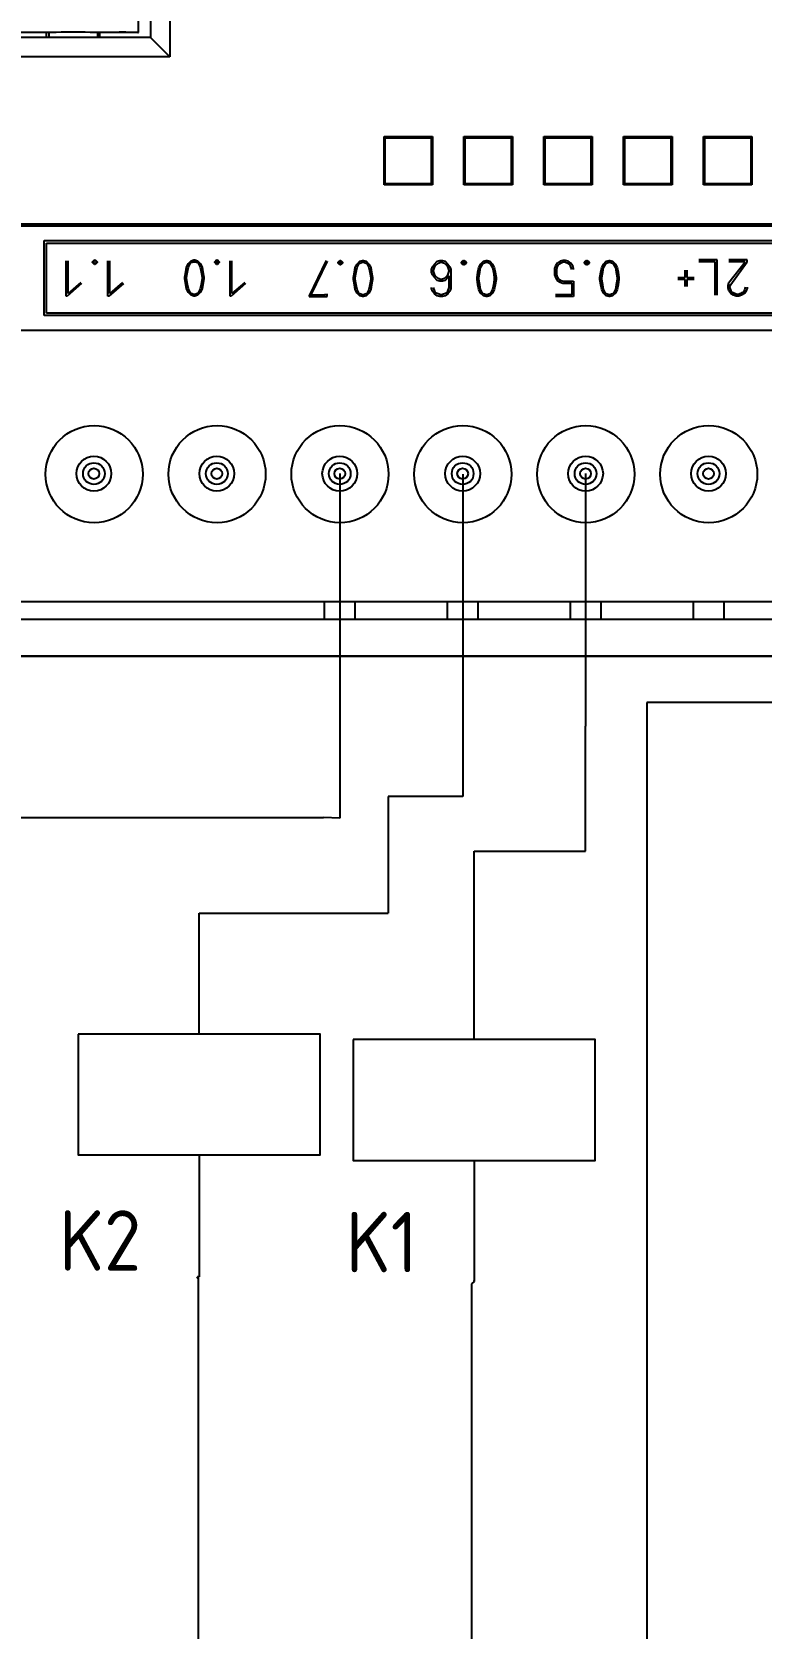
# Model space of a CAD drawing. Header units: millimetres. Extents: x 54 to 474, y 45 to 343.
# Drawn here: x 148 to 178.2, y 78.9 to 144.9 of the extents above; entities that cross this region are included whole.
import ezdxf
from ezdxf.enums import TextEntityAlignment as Align

# ---------------------------------------------------------------- set-up
doc = ezdxf.new("R2010")
doc.units = ezdxf.units.MM
for name, color, linetype in [('0005LEVEL_1', 7, 'Continuous'), ('8_ALL_NOTES_BALLOONS_SYMBOLS_GT', 7, 'Continuous'), ('SYMS', 7, 'Continuous'), ('TAGS', 150, 'Continuous'), ('WIRES', 7, 'Continuous')]:
    doc.layers.add(name, color=color, linetype=linetype)
doc.styles.add('WD_IEC', font='isocp2.shx', dxfattribs={"width": 0.9, "height": 4})

# ---------------------------------------------------------------- blocks, each defined once
blk = doc.blocks.new('HCR1')
for p, q in [((-2.5, 0), (-7.5, 0)), ((2.5, 0), (7.5, 0))]:
    blk.add_line(p, q)
blk.add_lwpolyline([(-2.5, -5), (2.5, -5), (2.5, 5), (-2.5, 5)], close=True)
at = {"style": 'WD_IEC'}
for tag, p in [('INST', (-2.5, 13.625)), ('LOC', (-2.5, 10.125)), ('TAG1', (-2.5, 6.625)), ('DESC1', (-2.5, -10)), ('DESC2', (-2.5, -13.5)), ('DESC3', (-2.5, -17))]:
    blk.add_attdef(tag, text='', height=2.5, dxfattribs=at).set_placement(p, align=Align.RIGHT)
for tag, p, height, flags in [('MFG', (4.917, 12.122), 1.5, 9), ('CAT', (4.917, 9.622), 1.5, 9), ('X2LINK', (0, 5), 0.32, 1), ('TERM01', (-7.5, 1), 2, 8), ('X4TERM01', (-7.5, 0), 0.32, 1), ('X1TERM02', (7.5, 0), 0.32, 1), ('ASSYCODE', (3.5, -1.5), 1, 1), ('FAMILY', (3.5, -3), 1, 1), ('CATDESC', (3.5, -4.5), 1, 1), ('X8LINK', (0, -5), 0.32, 1)]:
    blk.add_attdef(tag, p, '', height=height, dxfattribs=dict(at, flags=flags))
at = {"style": 'WD_IEC', "flags": 8}
blk.add_attdef('TERM02', text='', height=2, dxfattribs=at).set_placement((7.5, 1), align=Align.RIGHT)
at = {"lineweight": 15, "style": 'WD_IEC'}
for tag, p in [('NO', (26.25, 0)), ('NC', (26.25, -4))]:
    blk.add_attdef(tag, text='', height=2.5, dxfattribs=at).set_placement(p, align=Align.RIGHT)
for tag, p in [('XREFNO', (27.75, 0)), ('XREFNC', (27.75, -4))]:
    blk.add_attdef(tag, p, '', height=2.5, dxfattribs=at)
blk = doc.blocks.new('WDDOT')
for radius in [0.72, 0.449, 0.223]:
    blk.add_circle((0, 0), radius)

msp = doc.modelspace()

# ---------------------------------------------------------------- linework, layer by layer
for p, q in [((160.741, 126.604), (160.741, 112.362)), ((165.83, 126.584), (165.83, 113.251)), ((170.901, 126.604), (170.901, 116.166)), ((186.141, 117.141), (173.439, 117.141)), ((173.439, 117.141), (173.439, 68.462)), ((170.901, 110.99), (170.901, 116.166)), ((165.83, 113.251), (162.748, 113.251)), ((162.748, 113.251), (162.748, 108.428)), ((140.734, 112.381), (160.069, 112.381)), ((160.741, 112.362), (160.069, 112.381)), ((166.291, 108.201), (166.291, 110.99)), ((166.291, 110.99), (170.901, 110.99)), ((154.928, 108.428), (162.748, 108.428)), ((154.896, 87.544), (154.896, 62.883)), ((166.183, 87.544), (166.183, 62.883))]:
    msp.add_line(p, q)
at = {"layer": '0005LEVEL_1', "linetype": 'Continuous'}
for p, q in [((148.524, 133.142), (148.524, 136.242)), ((148.524, 136.242), (221.974, 136.242)), ((148.624, 133.242), (148.624, 136.142)), ((148.624, 136.142), (221.874, 136.142)), ((149.438, 133.942), (149.438, 135.405)), ((149.513, 134.055), (149.513, 135.405)), ((150.525, 135.367), (150.6, 135.442)), ((150.525, 135.33), (150.525, 135.367)), ((150.6, 135.255), (150.525, 135.33)), ((150.6, 135.442), (150.638, 135.442)), ((150.6, 135.33), (150.6, 135.367)), ((150.6, 135.367), (150.638, 135.367)), ((150.638, 135.33), (150.6, 135.33)), ((150.638, 135.442), (150.713, 135.367)), ((150.638, 135.367), (150.638, 135.33)), ((150.713, 135.33), (150.638, 135.255)), ((150.713, 135.367), (150.713, 135.33)), ((151.163, 133.942), (151.163, 135.405)), ((151.238, 134.055), (151.238, 135.405)), ((154.487, 135.292), (154.6, 135.405)), ((154.562, 135.292), (154.6, 135.33)), ((154.6, 135.405), (154.712, 135.442)), ((154.6, 135.33), (154.712, 135.367)), ((154.712, 135.442), (154.75, 135.442)), ((154.712, 135.367), (154.75, 135.367)), ((154.75, 135.442), (154.862, 135.405)), ((154.75, 135.367), (154.862, 135.33)), ((154.862, 135.405), (154.975, 135.292)), ((154.862, 135.33), (154.9, 135.292)), ((155.575, 135.367), (155.65, 135.442)), ((155.575, 135.33), (155.575, 135.367)), ((155.65, 135.255), (155.575, 135.33)), ((155.65, 135.442), (155.687, 135.442)), ((155.65, 135.33), (155.65, 135.367)), ((155.65, 135.367), (155.687, 135.367)), ((155.687, 135.33), (155.65, 135.33)), ((155.687, 135.442), (155.762, 135.367)), ((155.687, 135.367), (155.687, 135.33)), ((155.762, 135.33), (155.687, 135.255)), ((155.762, 135.367), (155.762, 135.33)), ((156.212, 133.942), (156.212, 135.405)), ((156.287, 134.055), (156.287, 135.405)), ((160.185, 135.424), (159.472, 133.961)), ((160.222, 135.386), (159.547, 133.999)), ((160.672, 135.349), (160.747, 135.424)), ((160.672, 135.311), (160.672, 135.349)), ((160.747, 135.424), (160.785, 135.424)), ((160.747, 135.311), (160.747, 135.349)), ((160.747, 135.349), (160.785, 135.349)), ((160.785, 135.424), (160.86, 135.349)), ((160.785, 135.349), (160.785, 135.311)), ((160.86, 135.349), (160.86, 135.311)), ((161.46, 135.274), (161.572, 135.386)), ((161.572, 135.386), (161.685, 135.424)), ((161.572, 135.311), (161.685, 135.349)), ((161.685, 135.424), (161.722, 135.424)), ((161.685, 135.349), (161.722, 135.349)), ((161.722, 135.424), (161.835, 135.386)), ((161.722, 135.349), (161.835, 135.311)), ((161.835, 135.386), (161.947, 135.274)), ((164.652, 135.274), (164.765, 135.386)), ((164.765, 135.386), (164.877, 135.424)), ((164.802, 135.311), (164.915, 135.349)), ((164.877, 135.424), (164.99, 135.424)), ((164.915, 135.349), (164.952, 135.349)), ((164.952, 135.349), (165.065, 135.311)), ((164.99, 135.424), (165.102, 135.386)), ((165.102, 135.386), (165.215, 135.274)), ((165.777, 135.349), (165.852, 135.424)), ((165.777, 135.311), (165.777, 135.349)), ((165.852, 135.424), (165.89, 135.424)), ((165.852, 135.311), (165.852, 135.349)), ((165.852, 135.349), (165.89, 135.349)), ((165.89, 135.424), (165.965, 135.349)), ((165.89, 135.349), (165.89, 135.311)), ((165.965, 135.349), (165.965, 135.311)), ((166.565, 135.274), (166.677, 135.386)), ((166.677, 135.386), (166.79, 135.424)), ((166.677, 135.311), (166.79, 135.349)), ((166.79, 135.424), (166.827, 135.424)), ((166.79, 135.349), (166.827, 135.349)), ((166.827, 135.424), (166.94, 135.386)), ((166.827, 135.349), (166.94, 135.311)), ((166.94, 135.386), (167.052, 135.274)), ((169.845, 135.386), (169.732, 135.311)), ((169.957, 135.424), (169.845, 135.386)), ((169.995, 135.349), (169.882, 135.311)), ((170.07, 135.424), (169.957, 135.424)), ((170.032, 135.349), (169.995, 135.349)), ((170.145, 135.311), (170.032, 135.349)), ((170.182, 135.386), (170.07, 135.424)), ((170.295, 135.311), (170.182, 135.386)), ((170.857, 135.349), (170.932, 135.424)), ((170.857, 135.311), (170.857, 135.349)), ((170.932, 135.424), (170.97, 135.424)), ((170.932, 135.311), (170.932, 135.349)), ((170.932, 135.349), (170.97, 135.349)), ((170.97, 135.424), (171.045, 135.349)), ((170.97, 135.349), (170.97, 135.311)), ((171.045, 135.349), (171.045, 135.311)), ((171.645, 135.274), (171.757, 135.386)), ((171.757, 135.386), (171.87, 135.424)), ((171.757, 135.311), (171.87, 135.349)), ((171.87, 135.424), (171.907, 135.424)), ((171.87, 135.349), (171.907, 135.349)), ((171.907, 135.424), (172.02, 135.386)), ((171.907, 135.349), (172.02, 135.311)), ((172.02, 135.386), (172.132, 135.274)), ((176.338, 135.442), (175.588, 135.442)), ((176.263, 135.367), (175.588, 135.367)), ((176.263, 133.98), (176.263, 135.367)), ((176.338, 133.98), (176.338, 135.442)), ((177.576, 135.442), (176.826, 135.442)), ((176.826, 134.505), (177.501, 135.367)), ((177.501, 135.367), (176.826, 135.367)), ((176.901, 134.43), (177.576, 135.367)), ((177.576, 135.367), (177.576, 135.442)), ((150.638, 135.255), (150.6, 135.255)), ((154.337, 134.73), (154.375, 134.955)), ((154.337, 134.655), (154.337, 134.73)), ((154.375, 134.955), (154.412, 135.142)), ((154.412, 135.142), (154.487, 135.292)), ((154.412, 134.73), (154.45, 134.955)), ((154.412, 134.655), (154.412, 134.73)), ((154.45, 134.955), (154.487, 135.142)), ((154.487, 135.142), (154.562, 135.292)), ((154.9, 135.292), (154.975, 135.142)), ((154.975, 135.292), (155.05, 135.142)), ((154.975, 135.142), (155.012, 134.955)), ((155.012, 134.955), (155.05, 134.73)), ((155.05, 135.142), (155.087, 134.955)), ((155.05, 134.73), (155.05, 134.655)), ((155.087, 134.955), (155.125, 134.73)), ((155.125, 134.73), (155.125, 134.655)), ((155.687, 135.255), (155.65, 135.255)), ((160.747, 135.236), (160.672, 135.311)), ((160.785, 135.311), (160.747, 135.311)), ((160.785, 135.236), (160.747, 135.236)), ((160.86, 135.311), (160.785, 135.236)), ((161.31, 134.711), (161.347, 134.936)), ((161.31, 134.636), (161.31, 134.711)), ((161.347, 134.936), (161.385, 135.124)), ((161.385, 135.124), (161.46, 135.274)), ((161.385, 134.711), (161.422, 134.936)), ((161.385, 134.636), (161.385, 134.711)), ((161.422, 134.936), (161.46, 135.124)), ((161.46, 135.124), (161.535, 135.274)), ((161.535, 135.274), (161.572, 135.311)), ((161.835, 135.311), (161.872, 135.274)), ((161.872, 135.274), (161.947, 135.124)), ((161.947, 135.274), (162.022, 135.124)), ((161.947, 135.124), (161.985, 134.936)), ((161.985, 134.936), (162.022, 134.711)), ((162.022, 135.124), (162.06, 134.936)), ((162.022, 134.711), (162.022, 134.636)), ((162.06, 134.936), (162.097, 134.711)), ((162.097, 134.711), (162.097, 134.636)), ((164.54, 135.049), (164.577, 135.161)), ((164.54, 134.936), (164.54, 135.049)), ((164.577, 134.824), (164.54, 134.936)), ((164.577, 135.161), (164.652, 135.274)), ((164.652, 134.711), (164.577, 134.824)), ((164.615, 135.011), (164.652, 135.124)), ((164.615, 134.974), (164.615, 135.011)), ((164.652, 134.861), (164.615, 134.974)), ((164.652, 135.124), (164.69, 135.199)), ((164.69, 134.786), (164.652, 134.861)), ((164.765, 134.599), (164.652, 134.711)), ((164.69, 135.199), (164.802, 135.311)), ((164.802, 134.674), (164.69, 134.786)), ((164.915, 134.636), (164.802, 134.674)), ((165.065, 134.674), (164.952, 134.636)), ((165.065, 135.311), (165.177, 135.199)), ((165.177, 134.786), (165.065, 134.674)), ((165.215, 134.711), (165.102, 134.599)), ((165.177, 135.199), (165.215, 135.124)), ((165.215, 134.861), (165.177, 134.786)), ((165.215, 135.274), (165.29, 135.161)), ((165.215, 135.124), (165.252, 135.011)), ((165.252, 134.974), (165.215, 134.861)), ((165.252, 134.786), (165.215, 134.711)), ((165.252, 135.011), (165.252, 134.974)), ((165.252, 134.786), (165.252, 134.299)), ((165.29, 135.161), (165.327, 135.049)), ((165.327, 135.049), (165.327, 134.261)), ((165.852, 135.236), (165.777, 135.311)), ((165.89, 135.311), (165.852, 135.311)), ((165.89, 135.236), (165.852, 135.236)), ((165.965, 135.311), (165.89, 135.236)), ((166.415, 134.711), (166.452, 134.936)), ((166.415, 134.636), (166.415, 134.711)), ((166.452, 134.936), (166.49, 135.124)), ((166.49, 135.124), (166.565, 135.274)), ((166.49, 134.711), (166.527, 134.936)), ((166.49, 134.636), (166.49, 134.711)), ((166.527, 134.936), (166.565, 135.124)), ((166.565, 135.124), (166.64, 135.274)), ((166.64, 135.274), (166.677, 135.311)), ((166.94, 135.311), (166.977, 135.274)), ((166.977, 135.274), (167.052, 135.124)), ((167.052, 135.274), (167.127, 135.124)), ((167.052, 135.124), (167.09, 134.936)), ((167.09, 134.936), (167.127, 134.711)), ((167.127, 135.124), (167.165, 134.936)), ((167.127, 134.711), (167.127, 134.636)), ((167.165, 134.936), (167.202, 134.711)), ((167.202, 134.711), (167.202, 134.636)), ((169.657, 135.199), (169.62, 135.086)), ((169.62, 135.086), (169.62, 134.824)), ((169.62, 134.824), (169.657, 134.711)), ((169.732, 135.311), (169.657, 135.199)), ((169.657, 134.711), (169.732, 134.599)), ((169.732, 135.161), (169.695, 135.049)), ((169.695, 135.049), (169.695, 134.861)), ((169.695, 134.861), (169.732, 134.749)), ((169.77, 135.236), (169.732, 135.161)), ((169.732, 134.749), (169.77, 134.674)), ((169.807, 135.274), (169.77, 135.236)), ((169.77, 134.674), (169.807, 134.636)), ((169.882, 135.311), (169.807, 135.274)), ((170.22, 135.274), (170.145, 135.311)), ((170.257, 135.236), (170.22, 135.274)), ((170.295, 135.161), (170.257, 135.236)), ((170.37, 135.199), (170.295, 135.311)), ((170.332, 135.049), (170.295, 135.161)), ((170.407, 135.086), (170.37, 135.199)), ((170.407, 135.049), (170.407, 135.086)), ((170.932, 135.236), (170.857, 135.311)), ((170.97, 135.311), (170.932, 135.311)), ((170.97, 135.236), (170.932, 135.236)), ((171.045, 135.311), (170.97, 135.236)), ((171.495, 134.711), (171.532, 134.936)), ((171.495, 134.636), (171.495, 134.711)), ((171.532, 134.936), (171.57, 135.124)), ((171.57, 135.124), (171.645, 135.274)), ((171.57, 134.711), (171.607, 134.936)), ((171.57, 134.636), (171.57, 134.711)), ((171.607, 134.936), (171.645, 135.124)), ((171.645, 135.124), (171.72, 135.274)), ((171.72, 135.274), (171.757, 135.311)), ((172.02, 135.311), (172.057, 135.274)), ((172.057, 135.274), (172.132, 135.124)), ((172.132, 135.274), (172.207, 135.124)), ((172.132, 135.124), (172.17, 134.936)), ((172.17, 134.936), (172.207, 134.711)), ((172.207, 135.124), (172.245, 134.936)), ((172.207, 134.711), (172.207, 134.636)), ((172.245, 134.936), (172.282, 134.711)), ((172.282, 134.711), (172.282, 134.636)), ((174.712, 134.714), (175.012, 134.714)), ((175.012, 134.714), (175.012, 135.014)), ((175.087, 135.014), (175.087, 134.714)), ((175.087, 134.714), (175.387, 134.714)), ((150.075, 134.467), (149.475, 133.942)), ((150.038, 134.505), (149.513, 134.055)), ((151.8, 134.467), (151.2, 133.942)), ((151.763, 134.505), (151.238, 134.055)), ((154.375, 134.43), (154.337, 134.655)), ((154.412, 134.242), (154.375, 134.43)), ((154.45, 134.43), (154.412, 134.655)), ((154.487, 134.092), (154.412, 134.242)), ((154.487, 134.242), (154.45, 134.43)), ((154.562, 134.092), (154.487, 134.242)), ((154.6, 133.98), (154.487, 134.092)), ((154.6, 134.055), (154.562, 134.092)), ((154.712, 134.017), (154.6, 134.055)), ((154.75, 134.017), (154.712, 134.017)), ((154.862, 134.055), (154.75, 134.017)), ((154.9, 134.092), (154.862, 134.055)), ((154.975, 134.092), (154.862, 133.98)), ((154.975, 134.242), (154.9, 134.092)), ((155.012, 134.43), (154.975, 134.242)), ((155.05, 134.242), (154.975, 134.092)), ((155.05, 134.655), (155.012, 134.43)), ((155.087, 134.43), (155.05, 134.242)), ((155.125, 134.655), (155.087, 134.43)), ((156.85, 134.467), (156.25, 133.942)), ((156.812, 134.505), (156.287, 134.055)), ((160.147, 133.999), (160.147, 134.036)), ((160.222, 133.924), (160.222, 134.036)), ((161.347, 134.411), (161.31, 134.636)), ((161.385, 134.224), (161.347, 134.411)), ((161.422, 134.411), (161.385, 134.636)), ((161.46, 134.074), (161.385, 134.224)), ((161.46, 134.224), (161.422, 134.411)), ((161.535, 134.074), (161.46, 134.224)), ((161.572, 133.961), (161.46, 134.074)), ((161.572, 134.036), (161.535, 134.074)), ((161.685, 133.999), (161.572, 134.036)), ((161.835, 134.036), (161.722, 133.999)), ((161.947, 134.074), (161.835, 133.961)), ((161.872, 134.074), (161.835, 134.036)), ((161.947, 134.224), (161.872, 134.074)), ((161.985, 134.411), (161.947, 134.224)), ((162.022, 134.224), (161.947, 134.074)), ((162.022, 134.636), (161.985, 134.411)), ((162.06, 134.411), (162.022, 134.224)), ((162.097, 134.636), (162.06, 134.411)), ((164.54, 134.261), (164.54, 134.299)), ((164.577, 134.149), (164.54, 134.261)), ((164.652, 134.036), (164.577, 134.149)), ((164.652, 134.186), (164.615, 134.299)), ((164.69, 134.111), (164.652, 134.186)), ((164.765, 133.961), (164.652, 134.036)), ((164.727, 134.074), (164.69, 134.111)), ((164.802, 134.036), (164.727, 134.074)), ((164.877, 134.561), (164.765, 134.599)), ((164.915, 133.999), (164.802, 134.036)), ((164.99, 134.561), (164.877, 134.561)), ((164.952, 134.636), (164.915, 134.636)), ((165.065, 134.036), (164.952, 133.999)), ((165.102, 134.599), (164.99, 134.561)), ((165.14, 134.074), (165.065, 134.036)), ((165.215, 134.036), (165.102, 133.961)), ((165.177, 134.111), (165.14, 134.074)), ((165.215, 134.186), (165.177, 134.111)), ((165.252, 134.299), (165.215, 134.186)), ((165.29, 134.149), (165.215, 134.036)), ((165.327, 134.261), (165.29, 134.149)), ((166.452, 134.411), (166.415, 134.636)), ((166.49, 134.224), (166.452, 134.411)), ((166.527, 134.411), (166.49, 134.636)), ((166.565, 134.074), (166.49, 134.224)), ((166.565, 134.224), (166.527, 134.411)), ((166.64, 134.074), (166.565, 134.224)), ((166.677, 133.961), (166.565, 134.074)), ((166.677, 134.036), (166.64, 134.074)), ((166.79, 133.999), (166.677, 134.036)), ((166.94, 134.036), (166.827, 133.999)), ((167.052, 134.074), (166.94, 133.961)), ((166.977, 134.074), (166.94, 134.036)), ((167.052, 134.224), (166.977, 134.074)), ((167.09, 134.411), (167.052, 134.224)), ((167.127, 134.224), (167.052, 134.074)), ((167.127, 134.636), (167.09, 134.411)), ((167.165, 134.411), (167.127, 134.224)), ((167.202, 134.636), (167.165, 134.411)), ((169.732, 134.599), (169.845, 134.524)), ((169.807, 134.636), (169.882, 134.599)), ((169.845, 134.524), (169.957, 134.486)), ((169.882, 134.599), (169.995, 134.561)), ((169.957, 134.486), (170.332, 134.486)), ((169.995, 134.561), (170.407, 134.561)), ((170.332, 134.486), (170.332, 133.999)), ((170.407, 134.561), (170.407, 133.924)), ((171.532, 134.411), (171.495, 134.636)), ((171.57, 134.224), (171.532, 134.411)), ((171.607, 134.411), (171.57, 134.636)), ((171.645, 134.074), (171.57, 134.224)), ((171.645, 134.224), (171.607, 134.411)), ((171.72, 134.074), (171.645, 134.224)), ((171.757, 133.961), (171.645, 134.074)), ((171.757, 134.036), (171.72, 134.074)), ((171.87, 133.999), (171.757, 134.036)), ((172.02, 134.036), (171.907, 133.999)), ((172.132, 134.074), (172.02, 133.961)), ((172.057, 134.074), (172.02, 134.036)), ((172.132, 134.224), (172.057, 134.074)), ((172.17, 134.411), (172.132, 134.224)), ((172.207, 134.224), (172.132, 134.074)), ((172.207, 134.636), (172.17, 134.411)), ((172.245, 134.411), (172.207, 134.224)), ((172.282, 134.636), (172.245, 134.411)), ((175.012, 134.639), (174.712, 134.639)), ((175.012, 134.339), (175.012, 134.639)), ((175.087, 134.639), (175.087, 134.339)), ((175.387, 134.639), (175.087, 134.639)), ((176.788, 134.392), (176.826, 134.505)), ((176.788, 134.28), (176.788, 134.392)), ((176.826, 134.167), (176.788, 134.28)), ((176.901, 134.055), (176.826, 134.167)), ((176.863, 134.355), (176.901, 134.43)), ((176.863, 134.317), (176.863, 134.355)), ((176.901, 134.205), (176.863, 134.317)), ((176.938, 134.13), (176.901, 134.205)), ((177.013, 133.98), (176.901, 134.055)), ((176.976, 134.092), (176.938, 134.13)), ((177.051, 134.055), (176.976, 134.092)), ((177.163, 134.017), (177.051, 134.055)), ((177.201, 134.017), (177.163, 134.017)), ((177.313, 134.055), (177.201, 134.017)), ((177.388, 134.092), (177.313, 134.055)), ((177.463, 134.055), (177.351, 133.98)), ((177.426, 134.13), (177.388, 134.092)), ((177.463, 134.205), (177.426, 134.13)), ((177.501, 134.317), (177.463, 134.205)), ((177.538, 134.167), (177.463, 134.055)), ((177.576, 134.28), (177.538, 134.167)), ((177.576, 134.317), (177.576, 134.28)), ((149.475, 133.942), (149.438, 133.942)), ((151.2, 133.942), (151.163, 133.942)), ((154.712, 133.942), (154.6, 133.98)), ((154.75, 133.942), (154.712, 133.942)), ((154.862, 133.98), (154.75, 133.942)), ((156.25, 133.942), (156.212, 133.942)), ((159.472, 133.961), (159.472, 133.924)), ((159.472, 133.924), (160.222, 133.924)), ((159.547, 133.999), (160.147, 133.999)), ((161.685, 133.924), (161.572, 133.961)), ((161.722, 133.999), (161.685, 133.999)), ((161.722, 133.924), (161.685, 133.924)), ((161.835, 133.961), (161.722, 133.924)), ((164.877, 133.924), (164.765, 133.961)), ((164.99, 133.924), (164.877, 133.924)), ((164.952, 133.999), (164.915, 133.999)), ((165.102, 133.961), (164.99, 133.924)), ((166.79, 133.924), (166.677, 133.961)), ((166.827, 133.999), (166.79, 133.999)), ((166.827, 133.924), (166.79, 133.924)), ((166.94, 133.961), (166.827, 133.924)), ((170.332, 133.999), (169.657, 133.999)), ((170.407, 133.924), (169.657, 133.924)), ((171.87, 133.924), (171.757, 133.961)), ((171.907, 133.999), (171.87, 133.999)), ((171.907, 133.924), (171.87, 133.924)), ((172.02, 133.961), (171.907, 133.924)), ((177.126, 133.942), (177.013, 133.98)), ((177.238, 133.942), (177.126, 133.942)), ((177.351, 133.98), (177.238, 133.942)), ((221.974, 133.142), (148.524, 133.142)), ((221.874, 133.242), (148.624, 133.242))]:
    msp.add_line(p, q, dxfattribs=at)
at = {"layer": '8_ALL_NOTES_BALLOONS_SYMBOLS_GT', "linetype": 'Continuous'}
for p, q in [((153.724, 174.242), (153.724, 143.842)), ((152.424, 144.842), (152.424, 173.242)), ((152.924, 173.442), (152.924, 144.642)), ((152.924, 144.642), (122.574, 144.642)), ((148.724, 144.842), (129.174, 144.842)), ((148.624, 144.642), (148.624, 144.842)), ((148.758, 144.847), (148.724, 144.842)), ((148.724, 144.842), (148.724, 144.642)), ((148.858, 144.851), (148.758, 144.847)), ((149.017, 144.854), (148.858, 144.851)), ((149.224, 144.857), (149.017, 144.854)), ((149.466, 144.859), (149.224, 144.857)), ((149.724, 144.859), (149.466, 144.859)), ((149.983, 144.859), (149.724, 144.859)), ((150.224, 144.857), (149.983, 144.859)), ((150.431, 144.854), (150.224, 144.857)), ((150.59, 144.851), (150.431, 144.854)), ((150.69, 144.847), (150.59, 144.851)), ((150.724, 144.842), (150.69, 144.847)), ((150.724, 144.842), (150.724, 144.642)), ((152.424, 144.842), (150.724, 144.842)), ((150.824, 144.642), (150.824, 144.842)), ((151.629, 144.875), (151.906, 144.87)), ((151.906, 144.87), (152.128, 144.863)), ((152.128, 144.863), (152.291, 144.857)), ((152.291, 144.857), (152.391, 144.849)), ((152.391, 144.849), (152.424, 144.842)), ((153.724, 143.842), (152.924, 144.642)), ((153.724, 143.842), (123.374, 143.842)), ((162.574, 138.542), (162.574, 140.542)), ((162.574, 140.542), (164.574, 140.542)), ((162.624, 140.492), (162.574, 140.542)), ((162.624, 138.592), (162.624, 140.492)), ((162.624, 140.492), (164.524, 140.492)), ((164.524, 140.492), (164.574, 140.542)), ((164.524, 140.492), (164.524, 138.592)), ((164.553, 139.042), (164.553, 140.042)), ((164.574, 140.542), (164.574, 138.542)), ((165.874, 138.542), (165.874, 140.542)), ((165.874, 140.542), (167.874, 140.542)), ((165.924, 140.492), (165.874, 140.542)), ((165.896, 139.042), (165.896, 140.042)), ((165.924, 138.592), (165.924, 140.492)), ((165.924, 140.492), (167.824, 140.492)), ((167.824, 140.492), (167.874, 140.542)), ((167.824, 140.492), (167.824, 138.592)), ((167.853, 139.042), (167.853, 140.042)), ((167.874, 140.542), (167.874, 138.542)), ((169.174, 138.542), (169.174, 140.542)), ((169.174, 140.542), (171.174, 140.542)), ((169.224, 140.492), (169.174, 140.542)), ((169.196, 139.042), (169.196, 140.042)), ((169.224, 138.592), (169.224, 140.492)), ((169.224, 140.492), (171.124, 140.492)), ((171.124, 140.492), (171.174, 140.542)), ((171.124, 140.492), (171.124, 138.592)), ((171.153, 139.042), (171.153, 140.042)), ((171.174, 140.542), (171.174, 138.542)), ((172.474, 138.542), (172.474, 140.542)), ((172.474, 140.542), (174.474, 140.542)), ((172.524, 140.492), (172.474, 140.542)), ((172.496, 139.042), (172.496, 140.042)), ((172.524, 138.592), (172.524, 140.492)), ((172.524, 140.492), (174.424, 140.492)), ((174.424, 140.492), (174.474, 140.542)), ((174.424, 140.492), (174.424, 138.592)), ((174.453, 139.042), (174.453, 140.042)), ((174.474, 140.542), (174.474, 138.542)), ((175.774, 138.542), (175.774, 140.542)), ((175.774, 140.542), (177.774, 140.542)), ((175.824, 140.492), (175.774, 140.542)), ((175.796, 139.042), (175.796, 140.042)), ((175.824, 138.592), (175.824, 140.492)), ((175.824, 140.492), (177.724, 140.492)), ((177.724, 140.492), (177.774, 140.542)), ((177.724, 140.492), (177.724, 138.592)), ((177.753, 139.042), (177.753, 140.042)), ((177.774, 140.542), (177.774, 138.542)), ((162.624, 138.592), (162.574, 138.542)), ((164.574, 138.542), (162.574, 138.542)), ((164.524, 138.592), (162.624, 138.592)), ((164.524, 138.592), (164.574, 138.542)), ((165.924, 138.592), (165.874, 138.542)), ((167.874, 138.542), (165.874, 138.542)), ((167.824, 138.592), (165.924, 138.592)), ((167.824, 138.592), (167.874, 138.542)), ((169.224, 138.592), (169.174, 138.542)), ((171.174, 138.542), (169.174, 138.542)), ((171.124, 138.592), (169.224, 138.592)), ((171.124, 138.592), (171.174, 138.542)), ((172.524, 138.592), (172.474, 138.542)), ((174.474, 138.542), (172.474, 138.542)), ((174.424, 138.592), (172.524, 138.592)), ((174.424, 138.592), (174.474, 138.542)), ((175.824, 138.592), (175.774, 138.542)), ((177.774, 138.542), (175.774, 138.542)), ((177.724, 138.592), (175.824, 138.592)), ((177.724, 138.592), (177.774, 138.542)), ((124.874, 136.942), (221.974, 136.942)), ((124.874, 136.851), (221.974, 136.851)), ((124.674, 132.542), (222.174, 132.542)), ((219.551, 121.301), (127.324, 121.301)), ((160.115, 120.59), (160.115, 121.301)), ((161.385, 120.59), (161.385, 121.301)), ((165.195, 120.59), (165.195, 121.301)), ((166.465, 120.59), (166.465, 121.301)), ((170.275, 120.59), (170.275, 121.301)), ((171.545, 120.59), (171.545, 121.301)), ((175.355, 120.59), (175.355, 121.301)), ((176.625, 120.59), (176.625, 121.301)), ((127.324, 120.59), (219.551, 120.59)), ((242.274, 119.042), (123.374, 119.042)), ((127.324, 119.066), (219.551, 119.066))]:
    msp.add_line(p, q, dxfattribs=at)
for centre in [(150.59, 126.584), (155.67, 126.584), (160.75, 126.584), (165.83, 126.584), (170.91, 126.584), (175.99, 126.584)]:
    msp.add_circle(centre, 2.007, dxfattribs=at)
at = {"layer": 'WIRES'}
for p, q in [((154.928, 93.428), (154.828, 93.328)), ((154.896, 93.428), (154.896, 87.544)), ((154.928, 93.428), (154.976, 93.428)), ((166.183, 93.101), (166.183, 87.544)), ((166.291, 93.201), (166.191, 93.101)), ((166.291, 93.201), (166.254, 93.201))]:
    msp.add_line(p, q, dxfattribs=at)

# ---------------------------------------------------------------- block references
at = {"layer": 'SYMS'}
for p in [(150.581, 126.604), (155.661, 126.604), (160.741, 126.604), (165.821, 126.604), (170.901, 126.604), (175.981, 126.604)]:
    msp.add_blockref('WDDOT', p, dxfattribs=at)
ref = msp.add_blockref('HCR1', (154.928, 100.928), dxfattribs=dict(at, rotation=270))
ref.add_attrib('TAG1', 'K2', dxfattribs={"layer": 'TAGS', "height": 2.5, "style": 'WD_IEC'}).set_placement((149.145, 96.139), align=Align.TOP_LEFT)
ref = msp.add_blockref('HCR1', (166.291, 100.701), dxfattribs=dict(at, rotation=270))
ref.add_attrib('TAG1', 'K1', dxfattribs={"layer": 'TAGS', "height": 2.5, "style": 'WD_IEC'}).set_placement((160.993, 96.074), align=Align.TOP_LEFT)

doc.saveas('drawing.dxf')
